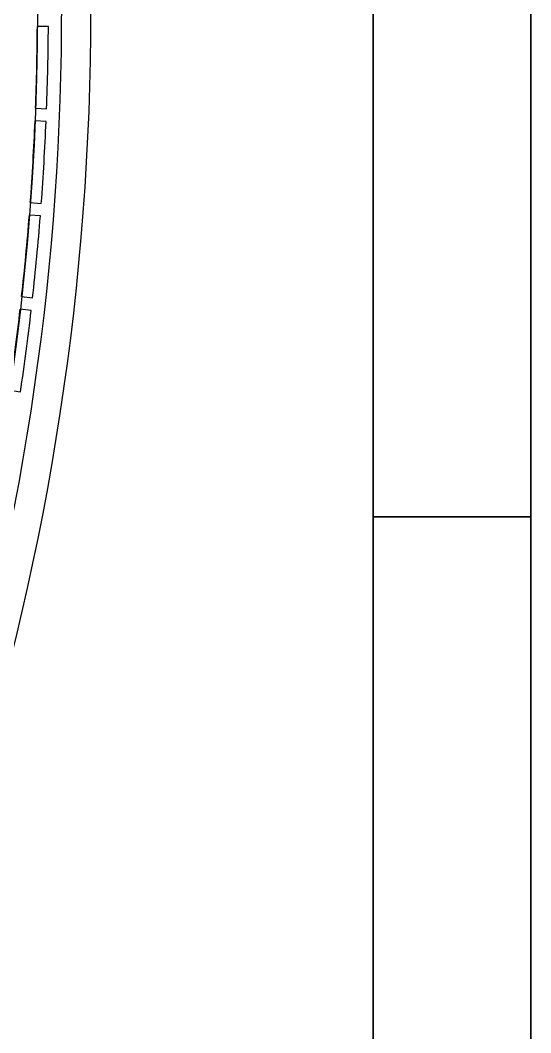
# Model space of a CAD drawing. Header units: millimetres. Extents: x 0 to 59400, y 0 to 42000.
# Drawn here: x 57780 to 59400, y 28063 to 31276 of the extents above; entities that cross this region are included whole.
import ezdxf

# ---------------------------------------------------------------- set-up
doc = ezdxf.new("R2010")
doc.units = ezdxf.units.MM
doc.header["$LTSCALE"] = 100
doc.layers.get('0').update_dxf_attribs({"lineweight": 18})
doc.layers.add('Border', color=7, linetype='Continuous', lineweight=35)
doc.layers.add('Visible', color=7, linetype='Continuous', lineweight=25)

# ---------------------------------------------------------------- blocks, each defined once
blk = doc.blocks.new('Borders Bigadan Border')
at = {"layer": 'Border'}
for p, q in [((594, 420), (594, 0)), ((589, 5), (589, 415)), ((594, 297), (589, 297))]:
    blk.add_line(p, q, dxfattribs=at)

msp = doc.modelspace()

# ---------------------------------------------------------------- linework, layer by layer
at = {"layer": 'Visible'}
for p, q in [((57868.91, 31256.38), (57833.91, 31256.5)), ((57828.26, 30996.94), (57863.23, 30995.55)), ((57861.64, 30955.58), (57826.67, 30956.98)), ((57811.6, 30697.79), (57846.5, 30695.13)), ((57843.45, 30655.24), (57808.55, 30657.91)), ((57784.09, 30399.44), (57818.87, 30395.51)), ((57814.37, 30355.77), (57779.59, 30359.7)), ((57745.76, 30102.29), (57780.37, 30097.1))]:
    msp.add_line(p, q, dxfattribs=at)
msp.add_circle((49584.05, 31306.07), 8250, dxfattribs=at)
at = {"layer": 'Visible', "color": 9, "true_color": 0xc0c0c0}
for radius, start, end in [(8420, 322.893014, 246.750813), (8326.9, 335.718532, 246.329235)]:
    msp.add_arc((49584.05, 31306.07), radius, start, end, dxfattribs=at)
at = {"layer": 'Visible'}
for radius, start, end in [(8250, 357.85261, 359.655737), (8285, 357.852024, 359.656324), (8250, 355.771686, 357.574812), (8285, 355.771099, 357.575399), (8250, 353.690761, 355.493888), (8285, 353.690174, 355.494474), (8250, 351.609836, 353.412963), (8285, 351.609249, 353.413549)]:
    msp.add_arc((49584.05, 31306.07), radius, start, end, dxfattribs=at)

# ---------------------------------------------------------------- block references
at = {"xscale": 100, "yscale": 100, "zscale": 100}
msp.add_blockref('Borders Bigadan Border', (0, 0), dxfattribs=at)

doc.saveas('drawing.dxf')
